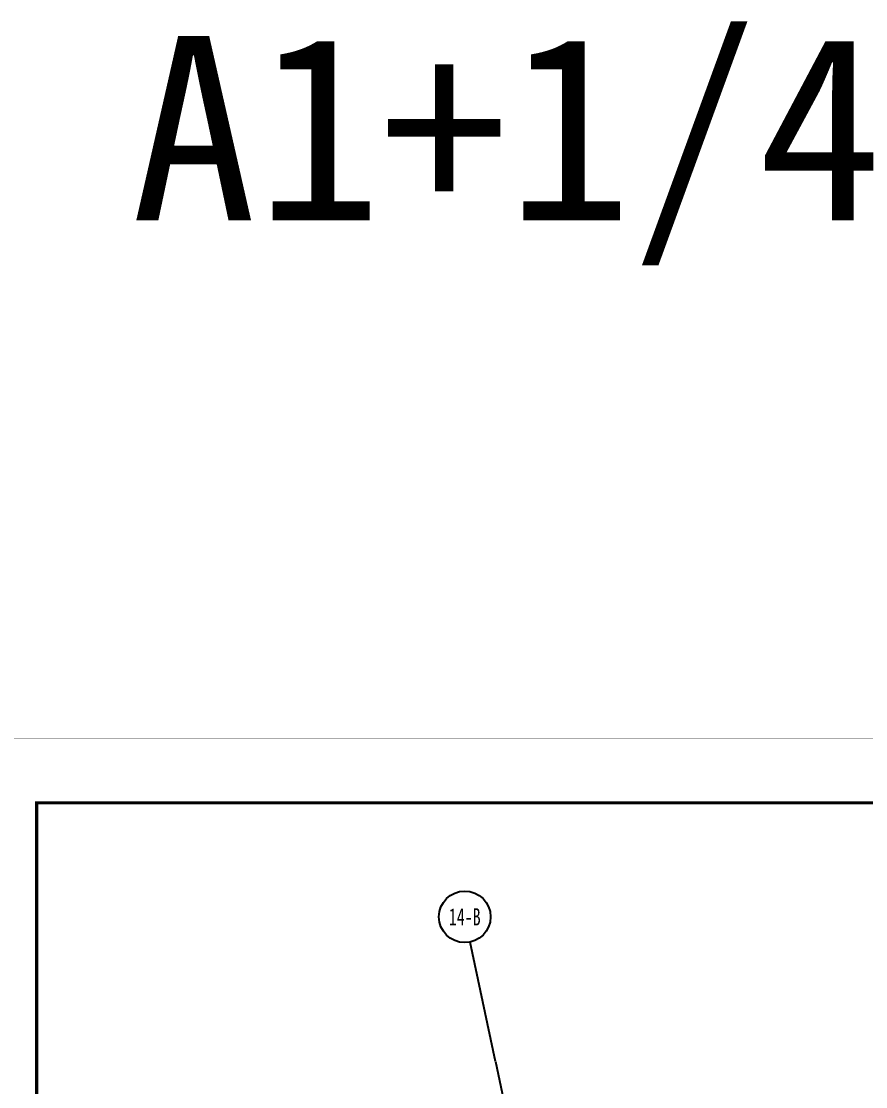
# Model space of a CAD drawing. Extents: x -26219 to 315419, y -160410 to -120810.
# Drawn here: x 179898 to 186441, y -129061 to -120810 of the extents above; entities that cross this region are included whole.
import ezdxf
from ezdxf.enums import TextEntityAlignment as Align

# ---------------------------------------------------------------- set-up
doc = ezdxf.new("R2010")
doc.units = 0
doc.header["$LTSCALE"] = 1000
doc.header["$MEASUREMENT"] = 0
doc.linetypes.add('104-14# 核心筒$1$DOTE', pattern=[2.42, 2, -0.2, 0.02, -0.2])
doc.linetypes.add('DOTE', pattern=[2.42, 2, -0.2, 0.02, -0.2])
for name, color, linetype in [('02-TEXT_标注', 130, 'Continuous'), ('104-14# 核心筒$0$AXIS_TEXT', 7, 'Continuous'), ('104-14# 核心筒$1$01-标注_轴线坐标', 132, 'Continuous'), ('104-14# 核心筒$1$A_AXIS-轴线', 36, '104-14# 核心筒$1$DOTE')]:
    doc.layers.add(name, color=color, linetype=linetype)
doc.styles.add('104-14# 核心筒$1$_TCH_AXIS', font='STXIHEI_0.TTF', dxfattribs={"width": 0.75})
doc.styles.get("Standard").update_dxf_attribs({"font": 'STXIHEI_0.TTF'})

# ---------------------------------------------------------------- blocks, each defined once
blk = doc.blocks.new('图框-A1+1-4')
for points, const_width in [([(0, 0), (1051, 0), (1051, 594), (0, 594)], 0.05), ([(976, 584), (25, 584), (25, 10), (976, 10)], 0.5)]:
    blk.add_lwpolyline(points, close=True, dxfattribs=dict(const_width=const_width))

msp = doc.modelspace()

# ---------------------------------------------------------------- linework, layer by layer
at = {"layer": '104-14# 核心筒$1$01-标注_轴线坐标'}
msp.add_line((183572.4, -128866.2), (183375.8, -127941.3), dxfattribs=at)
msp.add_circle((183334.2, -127745.7), 200, dxfattribs=at)
at = {"layer": '104-14# 核心筒$1$A_AXIS-轴线', "linetype": 'DOTE'}
msp.add_line((183572.4, -128866.2), (185970.5, -140148.2), dxfattribs=at)

# ---------------------------------------------------------------- block references
at = {"xscale": 50, "yscale": 50, "zscale": 50}
msp.add_blockref('图框-A1+1-4', (178767.6, -156062.5), dxfattribs=at)

# ---------------------------------------------------------------- texts
at = {"layer": '02-TEXT_标注', "color": 0}
msp.add_text('A1+1/4', height=1427.13, dxfattribs=at).set_placement((180748.3, -122351.3))
at = {"layer": '104-14# 核心筒$0$AXIS_TEXT', "style": '104-14# 核心筒$1$_TCH_AXIS', "width": 0.916172}
msp.add_text('14-B', height=133, dxfattribs=at).set_placement((183211, -127812.2), (183457.4, -127812.2), align=Align.FIT)

doc.saveas('drawing.dxf')
